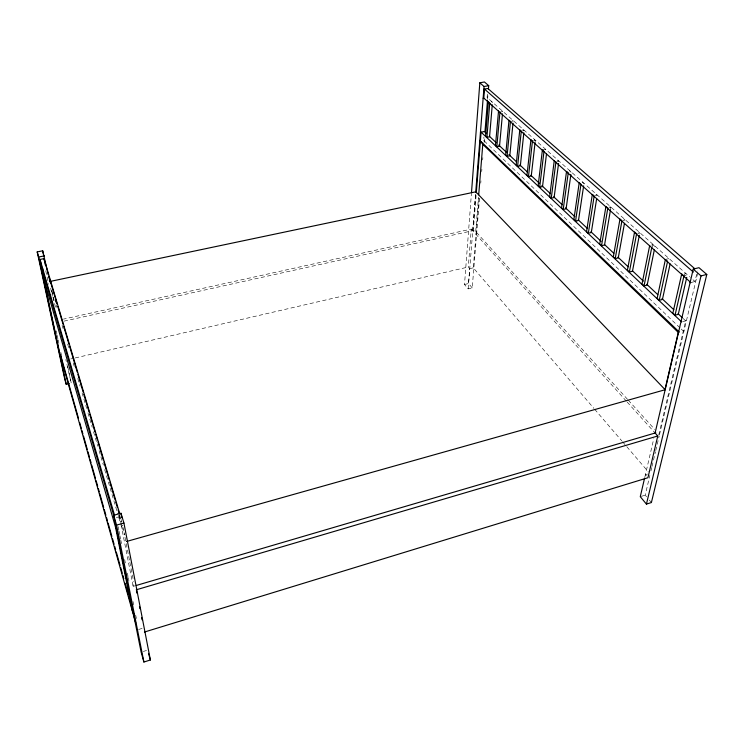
<?xml version="1.0" encoding="UTF-8"?>
<svg xmlns="http://www.w3.org/2000/svg" width="744" height="744" viewBox="0 0 744 744"><rect width="100%" height="100%" fill="white"/><g stroke="black" fill="none" stroke-linecap="round" stroke-linejoin="round"><path stroke-width="0.56" stroke-dasharray="3.72 2.79" d="M135.083 585.807L133.157 586.374L133.167 581.287M479.536 198.192L472.226 287.9L468.134 288.867L464.507 284.496L471.371 194.082M468.134 288.867L469.724 268.658L468.32 267.003L471.259 229.087L63.426 319.13M472.71 230.696L475.593 194.119M472.226 287.9L468.581 283.529L475.602 194.342M627.508 399.323L475.732 231.533L473.305 230.566L476.123 194.975M475.732 231.533L478.513 197.104M478.941 198.323L473.296 267.831L593.917 408.391M679.932 327.825L483.637 140.393L483.907 137.073M487.394 94.097L487.115 97.473L689.744 276.889M480.764 183.126L480.959 180.811M481.712 171.548L481.898 169.232M482.661 159.96L482.847 157.644M484.074 142.588L484.53 136.952M487.59 99.398L488.064 93.679M535.038 142.802L535.299 140.504L533.755 139.137M610.499 209.743L610.88 207.474L608.992 205.8M652.451 246.962L652.906 244.702L650.768 245.204M684.489 275.373L685.001 273.132L687.27 275.141L683.969 275.968M644.881 476.913L653.781 438.662M658.766 434.989L685.68 320.887L683.141 318.497M696.7 274.164L694.961 281.511L690.618 277.661M646.582 496.787L645.206 495.141L649.875 475.388M650.935 470.933L651.735 467.539M652.004 466.414L655.473 451.72M655.743 450.594L659.212 435.9M659.482 434.775L698.235 270.825L697.444 271.021M122.695 525.441L121.365 526.185L133.157 586.374M143.285 651.465L146.494 650.47M641.263 496.369L645.206 495.141M138.579 629.489L142.337 628.345M647.54 474.058L645.392 474.719L646.666 476.216M122.379 525.906L121.365 526.185L118.091 515.081M116.343 517.545L119.486 516.68M684.052 330.829L683.29 331.024L680.769 328.625M682.667 321.678L686.452 320.683M690.851 282.553L695.761 281.316M665.406 259.433L668.651 258.652L670.828 260.586M464.507 284.496L468.581 283.529M469.724 268.658L473.872 267.691M637.654 233.542L639.756 233.058L637.738 231.263M70.699 358.98L74.093 358.199M75.218 357.938L468.32 267.003M622.979 220.503L625.062 220.029L623.109 218.299M608.825 207.929L610.88 207.474M64.012 321.148L473.305 230.566M595.163 195.784L597.19 195.337L595.367 193.728M556.884 161.755L558.828 161.355L557.191 159.895M542.404 149.935L545.278 149.349L546.877 150.762M533.401 140.886L535.299 140.504M522.214 130.935L524.083 130.572L522.595 129.251M483.637 140.393L484.26 140.272M510.44 121.477L513.221 120.947L511.77 119.663M499.94 112.13L502.684 111.609L501.279 110.363M491.105 101.351L492.463 102.56M569.486 170.795L571.187 172.301M582.208 182.066L583.966 183.629M652.906 244.702L655.008 246.562M628.289 400.188L654.757 429.446M471.259 229.087L626.374 401.165M627.155 402.03L655.092 433.027M594.67 409.274L621.807 440.894M622.561 441.778L648.191 471.649M649.326 500.08L651.391 502.553M119.728 515.434L121.709 522.102M119.096 514.802L121.067 521.46M118.649 514.988L124.546 534.964L123.104 527.552M56.191 305.17L56.842 307.384M62.087 325.156L63.398 329.601M67.648 344.035L68.96 348.48M73.219 362.923L74.53 367.359M77.804 378.473L80.101 386.248M82.063 392.906L86.648 408.456M87.959 412.901L92.219 427.335M93.53 431.78L97.79 446.223M99.091 450.659L103.351 465.102M104.662 469.548L117.766 513.974M56.209 330.866L56.935 334.261M57.186 335.386L57.911 338.78M58.153 339.915L58.888 343.31M60.831 352.358L61.566 355.744M45.775 270.788L48.667 284.338M51.931 290.764L55.93 309.588M51.596 290.616L54.247 303.106M67.723 366.522L71.247 383.132L65.835 359.547M50.648 288.179L52.34 296.112M118.129 526.65L118.808 530.054M119.031 531.188L119.71 534.592M119.933 535.726L120.612 539.13M120.835 540.256L121.514 543.659M124.667 559.534L125.345 562.938M127.373 573.14L128.042 576.544M128.266 577.679L128.945 581.073M132.999 601.487L133.678 604.891M135.706 615.093L136.375 618.496M124.992 537.233L129.633 561.078M129.856 562.222L133.167 579.251M121.142 519.563L121.56 521.674"/><path stroke-width="1.12" d="M471.464 192.928L479.824 82.807L484.446 81.98L488.715 85.672L488.436 89.103M126.48 541.493L665.164 389.726L475.769 191.831L484.065 86.509L479.824 82.807M476.3 192.687L481.089 132.172L681.662 321.938M690.06 282.748L690.851 282.553L483.786 98.087L484.502 89.085L693.296 272.053L692.497 272.248M478.699 194.807L482.782 144.327L480.392 141.025L479.759 141.155M487.497 100.542L484.986 131.418L480.457 132.293M486.911 137.324L489.757 103.063L488.399 101.854L485.59 136.068L486.911 137.324L489.561 136.803L492.268 104.839M498.545 110.884L495.476 145.415L496.834 146.708L499.522 146.168L502.47 113.916M496.834 146.708L499.94 112.13M507.064 156.37L510.44 121.477L508.998 120.193L505.66 155.05L507.064 156.37L509.779 155.822L512.997 123.197M517.601 166.34L521.274 131.121L519.786 129.8L516.15 164.973L517.601 166.34L520.354 165.773L523.841 132.841M528.473 176.616L532.453 141.072L530.918 139.705L526.975 175.203L528.473 176.616L531.253 176.03L535.038 142.802M539.679 187.218L543.994 151.348L542.404 149.935L538.144 185.758L539.679 187.218L542.506 186.614L546.468 154.12M554.271 160.499L549.667 196.658L551.258 198.164L554.113 197.541L558.539 163.615M551.258 198.164L555.917 161.96M563.208 209.464L568.23 172.924L566.537 171.418L561.562 207.911L563.208 209.464L566.1 208.822L570.871 174.589M575.558 221.145L580.971 184.27L579.223 182.708L573.866 219.536L575.558 221.145L578.488 220.484L583.64 185.861M588.327 233.216L594.158 196.007L592.336 194.389L586.57 231.551L588.327 233.216L591.294 232.537L596.66 198.722M610.499 209.743L604.547 244.999L601.533 245.706L607.802 208.153M624.458 223.377L618.255 257.908L615.214 258.633L621.938 220.745M629.368 272.016L636.594 233.793L634.576 231.998L627.415 270.174L629.368 272.016L632.456 271.262L639.329 235.299M649.698 245.464L642.016 283.985L644.044 285.891L647.168 285.11L654.311 249.965M644.044 285.891L651.8 247.324M659.258 300.278L667.573 261.377L665.406 259.433L657.157 298.298L659.258 300.278L662.43 299.469L670.111 263.915M686.749 277.382L678.268 314.368L675.041 315.205L683.969 275.968M664.95 389.8L678.296 332.41L679.3 332.084L480.392 141.025M644.62 478.011L640.277 496.676L646.434 504.106L651.391 502.553L706.8 274.452L698.979 267.682L693.231 269.105L655.092 433.027L657.761 435.993L647.94 477.722L144.429 632.047M646.434 504.106L701.015 275.903L693.231 269.105M143.908 662.021L150.381 659.984L123.922 523.06L121.002 513.267L113.702 515.266L141.137 652.135L143.908 662.021L116.557 525.097L41.804 267.691L40.018 259.442L43.989 258.633L119.868 514.169M136.245 589.806L657.761 435.993M136.189 585.481L655.808 432.813M116.557 525.097L123.922 523.06M701.015 275.903L706.8 274.452M48.248 274.843L42.696 250.802L37.2 251.909L64.7 378.854L66.225 384.323L69.239 383.606M49.662 281.53L475.769 191.831M37.2 251.909L38.688 257.024L44.221 255.899M483.144 98.208L483.786 98.087M483.851 89.196L487.85 88.471L694.822 268.742M484.065 86.509L488.715 85.672M607.178 207.604L605.923 206.488L599.72 243.986L601.533 245.706M621.287 220.168L619.994 219.015L613.326 256.847L615.214 258.633M683.215 275.299L681.709 273.95L672.864 313.15L675.041 315.205M484.353 131.539L486.046 133.13M489.431 136.31L496.192 142.681M498.731 145.061L506.348 152.222M508.887 154.613L516.494 161.773M519.879 164.954L527.496 172.115M530.881 175.296L539.335 183.257M541.874 185.637L550.337 193.598M553.722 196.779L562.176 204.73M565.561 207.911L574.861 216.662M578.246 219.852L587.555 228.603M590.941 231.784L601.087 241.326M604.472 244.506L613.781 253.258M618.004 257.238L628.159 266.789M632.391 270.76L643.383 281.102M646.769 284.292L657.761 294.633M661.993 298.604L673.832 309.746M678.063 313.726L682.294 317.697M482.782 144.327L678.296 332.41M134.432 615.651L132.246 610.452L115.478 527.012L43.338 277.298L42.659 268.612M57.149 304.305L48.909 276.517L49.606 279.791M57.809 306.528L63.073 324.3M63.733 326.523L69.006 344.305M69.666 346.527L77.237 372.084M77.897 374.306L83.17 392.088M83.83 394.311L89.094 412.092M89.754 414.315L95.027 432.097M95.688 434.319L97.334 439.871M97.994 442.094L103.258 459.876M103.918 462.098L109.191 479.88M109.852 482.103L115.115 499.875M115.776 502.098L117.422 507.659M118.082 509.882L119.068 513.211M49.439 279.456L50.425 282.785M55.354 299.441L56.339 302.771M40.018 259.442L114.65 515.601M148.502 653.418L150.381 659.984M78.483 418.305L60.841 355.911L62.394 363.109M79.738 422.759L81.31 428.33M81.942 430.562L82.891 433.901M83.523 436.124L87.299 449.497M87.931 451.729L89.503 457.3M90.136 459.522L91.075 462.861M91.707 465.093L95.492 478.466M96.115 480.689L97.697 486.26M98.32 488.492L99.268 491.831M99.901 494.062L103.676 507.427M104.309 509.659L105.88 515.229M106.513 517.452L107.462 520.8M108.085 523.023L111.87 536.396M112.502 538.619L114.074 544.189M114.706 546.422L115.645 549.76M116.278 551.992L120.054 565.356M120.686 567.588L122.267 573.159M122.89 575.391L123.839 578.73M125.094 583.184L128.247 594.326M128.879 596.558L130.451 602.129M131.083 604.351L132.032 607.699M132.971 611.038L134.236 615.493M135.752 623.081L60.097 354.804L43.338 277.298M38.688 257.024L66.225 384.323M42.696 250.802L43.905 256.466M43.989 258.633L45.365 265.087M136.459 590.913L136.887 593.135M139.472 606.481L139.909 608.704M141.63 617.594L142.058 619.817M121.002 513.267L121.877 517.778"/></g></svg>
